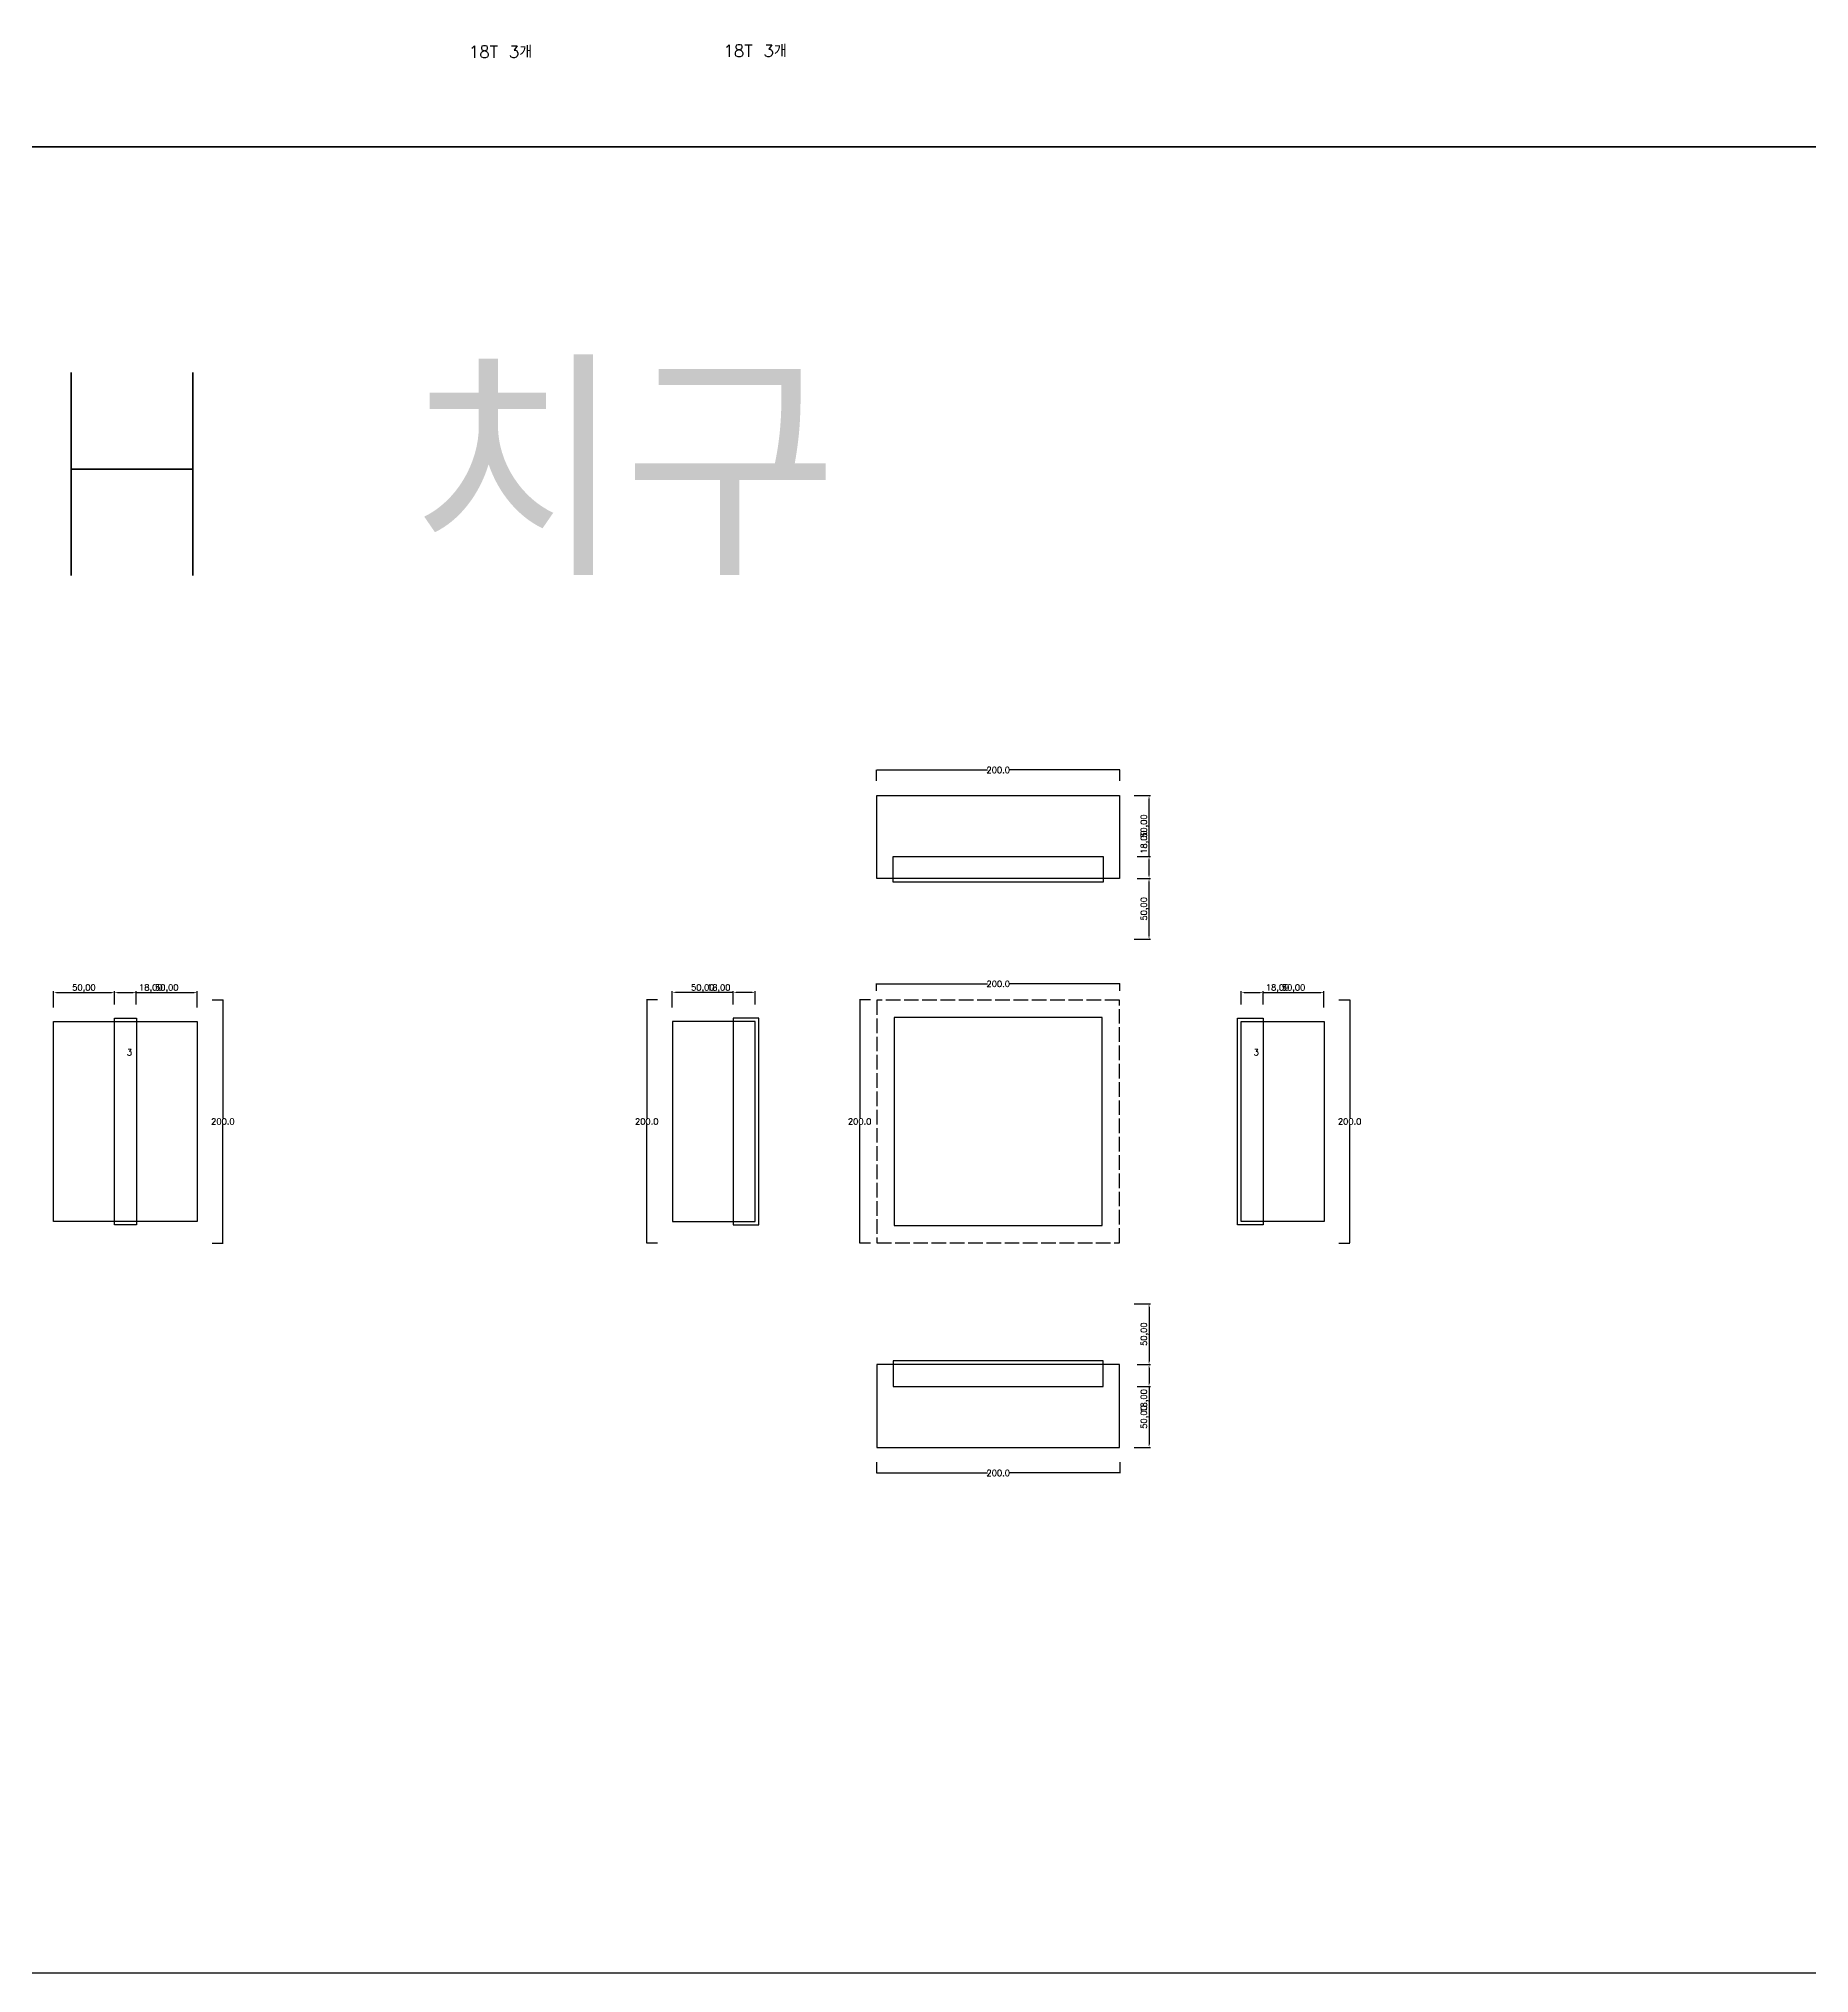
# Model space of a CAD drawing. Header units: millimetres. Extents: x 13291 to 28291, y 200 to 6643.
# Drawn here: x 23788 to 25243, y 200 to 1789 of the extents above; entities that cross this region are included whole.
import ezdxf

# ---------------------------------------------------------------- set-up
doc = ezdxf.new("R2010")
doc.units = ezdxf.units.MM
doc.linetypes.add('ACAD_ISO02W100', pattern=[15, 12, -3])
for name, color, linetype in [('TEXT', 3, 'Continuous'), ('치구', 7, 'Continuous'), ('치수', 7, 'Continuous')]:
    doc.layers.add(name, color=color, linetype=linetype)
doc.styles.get("Standard").update_dxf_attribs({"font": 'txt.shx', "bigfont": 'whgtxt.shx'})
doc.dimstyles.new('ISO-25', dxfattribs={"dimtxt": 2.5, "dimasz": 2.5, "dimexe": 1.25, "dimexo": 0.625, "dimtad": 1, "dimtxsty": 'Standard', "dimcen": 2.5, "dimadec": 0, "dimazin": 0, "dimtfac": 1, "dimtmove": 0, "dimatfit": 3, "dimfxl": 0, "dimarcsym": 0})
doc.dimstyles.get("Standard").update_dxf_attribs({"dimtxt": 7, "dimasz": 0.18, "dimexe": 0.18, "dimexo": 0.0625, "dimgap": 0.09, "dimtad": 0, "dimtih": 1, "dimtoh": 1, "dimdec": 1, "dimzin": 0, "dimdsep": 46, "dimtxsty": 'Standard', "dimcen": 0.09, "dimadec": 0, "dimazin": 0, "dimtfac": 1, "dimtdec": 1, "dimtofl": 0, "dimtmove": 0, "dimatfit": 3, "dimfxl": 0, "dimtolj": 1, "dimtzin": 0, "dimarcsym": 0})

# ---------------------------------------------------------------- blocks, each defined once
blk = doc.blocks.new('*D295')
at = {"layer": 'Defpoints', "color": 0}
for p in [(23850.4, 1005.1), (23800.4, 992.1), (23850.4, 994.6)]:
    blk.add_point(p, dxfattribs=at)
at = {"layer": '치수', "color": 0, "lineweight": -2}
for p, q in [((23800.4, 992.8), (23800.4, 1006.3)), ((23802.9, 1005.1), (23847.9, 1005.1)), ((23850.4, 995.3), (23850.4, 1006.3))]:
    blk.add_line(p, q, dxfattribs=at)
at = {"layer": '치수', "color": 0}
for points in [[(23802.9, 1005.5), (23802.9, 1004.7), (23800.4, 1005.1)], [(23847.9, 1005.5), (23847.9, 1004.7), (23850.4, 1005.1)]]:
    blk.add_solid(points, dxfattribs=at)
at = {"layer": '치수', "color": 0, "insert": (23825.4, 1008.6), "char_height": 5, "attachment_point": 5}
blk.add_mtext('50,00', dxfattribs=at)
blk = doc.blocks.new('*D299')
at = {"layer": 'Defpoints', "color": 0, "linetype": 'Continuous'}
for p in [(23930.6, 999.3), (23930.6, 799.3), (23939.5, 799.3)]:
    blk.add_point(p, dxfattribs=at)
at = {"layer": '치수', "color": 0, "linetype": 'Continuous', "lineweight": -2}
for p, q in [((23930.6, 999.3), (23939.7, 999.3)), ((23939.5, 999.1), (23939.5, 901.9)), ((23939.5, 799.5), (23939.5, 896.7)), ((23930.6, 799.3), (23939.7, 799.3))]:
    blk.add_line(p, q, dxfattribs=at)
at = {"layer": '치수', "color": 0, "linetype": 'Continuous'}
for points in [[(23939.4, 999.1), (23939.5, 999.1), (23939.5, 999.3)], [(23939.4, 799.5), (23939.5, 799.5), (23939.5, 799.3)]]:
    blk.add_solid(points, dxfattribs=at)
at = {"layer": '치수', "color": 0, "linetype": 'Continuous', "insert": (23939.5, 899.3), "char_height": 5, "attachment_point": 5}
blk.add_mtext('\\A1;200.0', dxfattribs=at)
blk = doc.blocks.new('*D300')
at = {"layer": 'Defpoints', "color": 0}
for p in [(23918.4, 1005.1), (23868.4, 994.6), (23918.4, 992.1)]:
    blk.add_point(p, dxfattribs=at)
at = {"layer": '치수', "color": 0, "lineweight": -2}
for p, q in [((23868.4, 995.3), (23868.4, 1006.3)), ((23870.9, 1005.1), (23915.9, 1005.1)), ((23918.4, 992.8), (23918.4, 1006.3))]:
    blk.add_line(p, q, dxfattribs=at)
at = {"layer": '치수', "color": 0}
for points in [[(23870.9, 1005.5), (23870.9, 1004.7), (23868.4, 1005.1)], [(23915.9, 1005.5), (23915.9, 1004.7), (23918.4, 1005.1)]]:
    blk.add_solid(points, dxfattribs=at)
at = {"layer": '치수', "color": 0, "insert": (23893.4, 1008.6), "char_height": 5, "attachment_point": 5}
blk.add_mtext('50,00', dxfattribs=at)
blk = doc.blocks.new('*D301')
at = {"layer": 'Defpoints', "color": 0}
for p in [(23868.4, 1005.1), (23850.4, 994.6), (23868.4, 994.6)]:
    blk.add_point(p, dxfattribs=at)
at = {"layer": '치수', "color": 0, "lineweight": -2}
for p, q in [((23850.4, 995.3), (23850.4, 1006.3)), ((23852.9, 1005.1), (23865.9, 1005.1)), ((23868.4, 995.3), (23868.4, 1006.3)), ((23868.4, 1005.1), (23889.7, 1005.1))]:
    blk.add_line(p, q, dxfattribs=at)
at = {"layer": '치수', "color": 0}
for points in [[(23852.9, 1005.5), (23852.9, 1004.7), (23850.4, 1005.1)], [(23865.9, 1005.5), (23865.9, 1004.7), (23868.4, 1005.1)]]:
    blk.add_solid(points, dxfattribs=at)
at = {"layer": '치수', "color": 0, "insert": (23880.3, 1008.6), "char_height": 5, "attachment_point": 5}
blk.add_mtext('18,00', dxfattribs=at)
blk = doc.blocks.new('*D306')
at = {"layer": 'Defpoints', "color": 0}
for p in [(24844, 1005.1), (24794, 994.6), (24844, 992.1)]:
    blk.add_point(p, dxfattribs=at)
at = {"layer": '치수', "color": 0, "lineweight": -2}
for p, q in [((24794, 995.3), (24794, 1006.3)), ((24796.5, 1005.1), (24841.5, 1005.1)), ((24844, 992.8), (24844, 1006.3))]:
    blk.add_line(p, q, dxfattribs=at)
at = {"layer": '치수', "color": 0}
for points in [[(24796.5, 1005.5), (24796.5, 1004.7), (24794, 1005.1)], [(24841.5, 1005.5), (24841.5, 1004.7), (24844, 1005.1)]]:
    blk.add_solid(points, dxfattribs=at)
at = {"layer": '치수', "color": 0, "insert": (24819, 1008.6), "char_height": 5, "attachment_point": 5}
blk.add_mtext('50,00', dxfattribs=at)
blk = doc.blocks.new('*D307')
at = {"layer": 'Defpoints', "color": 0}
for p in [(24794, 1005.1), (24776, 994.6), (24794, 994.6)]:
    blk.add_point(p, dxfattribs=at)
at = {"layer": '치수', "color": 0, "lineweight": -2}
for p, q in [((24776, 995.3), (24776, 1006.3)), ((24778.5, 1005.1), (24791.5, 1005.1)), ((24794, 995.3), (24794, 1006.3)), ((24794, 1005.1), (24815.3, 1005.1))]:
    blk.add_line(p, q, dxfattribs=at)
at = {"layer": '치수', "color": 0}
for points in [[(24778.5, 1005.5), (24778.5, 1004.7), (24776, 1005.1)], [(24791.5, 1005.5), (24791.5, 1004.7), (24794, 1005.1)]]:
    blk.add_solid(points, dxfattribs=at)
at = {"layer": '치수', "color": 0, "insert": (24805.9, 1008.6), "char_height": 5, "attachment_point": 5}
blk.add_mtext('18,00', dxfattribs=at)
blk = doc.blocks.new('*D308')
at = {"layer": 'Defpoints', "color": 0, "linetype": 'Continuous'}
for p in [(24856.2, 999.3), (24856.2, 799.3), (24865.1, 799.3)]:
    blk.add_point(p, dxfattribs=at)
at = {"layer": '치수', "color": 0, "linetype": 'Continuous', "lineweight": -2}
for p, q in [((24856.2, 999.3), (24865.2, 999.3)), ((24865.1, 999.1), (24865.1, 901.9)), ((24865.1, 799.5), (24865.1, 896.7)), ((24856.2, 799.3), (24865.2, 799.3))]:
    blk.add_line(p, q, dxfattribs=at)
at = {"layer": '치수', "color": 0, "linetype": 'Continuous'}
for points in [[(24865, 999.1), (24865.1, 999.1), (24865.1, 999.3)], [(24865, 799.5), (24865.1, 799.5), (24865.1, 799.3)]]:
    blk.add_solid(points, dxfattribs=at)
at = {"layer": '치수', "color": 0, "linetype": 'Continuous', "insert": (24865.1, 899.3), "char_height": 5, "attachment_point": 5}
blk.add_mtext('\\A1;200.0', dxfattribs=at)
blk = doc.blocks.new('*D309')
at = {"layer": 'Defpoints', "color": 0}
for p in [(24687.4, 749.6), (24689.9, 699.6), (24700.3, 699.6)]:
    blk.add_point(p, dxfattribs=at)
at = {"layer": '치수', "color": 0, "lineweight": -2}
for p, q in [((24688, 749.6), (24701.6, 749.6)), ((24700.3, 747.1), (24700.3, 702.1)), ((24690.5, 699.6), (24701.6, 699.6))]:
    blk.add_line(p, q, dxfattribs=at)
at = {"layer": '치수', "color": 0}
for points in [[(24699.9, 747.1), (24700.7, 747.1), (24700.3, 749.6)], [(24699.9, 702.1), (24700.7, 702.1), (24700.3, 699.6)]]:
    blk.add_solid(points, dxfattribs=at)
at = {"layer": '치수', "color": 0, "insert": (24696.8, 724.6), "char_height": 5, "attachment_point": 5, "rotation": 90}
blk.add_mtext('50,00', dxfattribs=at)
blk = doc.blocks.new('*D310')
at = {"layer": 'Defpoints', "color": 0}
for p in [(24689.9, 699.6), (24689.9, 681.6), (24700.3, 681.6)]:
    blk.add_point(p, dxfattribs=at)
at = {"layer": '치수', "color": 0, "lineweight": -2}
for p, q in [((24690.5, 699.6), (24701.6, 699.6)), ((24700.3, 697.1), (24700.3, 684.1)), ((24690.5, 681.6), (24701.6, 681.6)), ((24700.3, 681.6), (24700.3, 660.4))]:
    blk.add_line(p, q, dxfattribs=at)
at = {"layer": '치수', "color": 0}
for points in [[(24699.9, 697.1), (24700.7, 697.1), (24700.3, 699.6)], [(24699.9, 684.1), (24700.7, 684.1), (24700.3, 681.6)]]:
    blk.add_solid(points, dxfattribs=at)
at = {"layer": '치수', "color": 0, "insert": (24696.8, 669.8), "char_height": 5, "attachment_point": 5, "rotation": 90}
blk.add_mtext('18,00', dxfattribs=at)
blk = doc.blocks.new('*D311')
at = {"layer": 'Defpoints', "color": 0}
for p in [(24687.4, 1166.9), (24700.3, 1166.9), (24689.9, 1116.9)]:
    blk.add_point(p, dxfattribs=at)
at = {"layer": '치수', "color": 0, "lineweight": -2}
for p, q in [((24688, 1166.9), (24701.6, 1166.9)), ((24700.3, 1119.4), (24700.3, 1164.4)), ((24690.5, 1116.9), (24701.6, 1116.9))]:
    blk.add_line(p, q, dxfattribs=at)
at = {"layer": '치수', "color": 0}
for points in [[(24699.9, 1164.4), (24700.7, 1164.4), (24700.3, 1166.9)], [(24699.9, 1119.4), (24700.7, 1119.4), (24700.3, 1116.9)]]:
    blk.add_solid(points, dxfattribs=at)
at = {"layer": '치수', "color": 0, "insert": (24696.8, 1141.9), "char_height": 5, "attachment_point": 5, "rotation": 90}
blk.add_mtext('50,00', dxfattribs=at)
blk = doc.blocks.new('*D312')
at = {"layer": 'Defpoints', "color": 0}
for p in [(24689.9, 1098.9), (24700.3, 1098.9), (24687.4, 1048.9)]:
    blk.add_point(p, dxfattribs=at)
at = {"layer": '치수', "color": 0, "lineweight": -2}
for p, q in [((24690.5, 1098.9), (24701.6, 1098.9)), ((24700.3, 1051.4), (24700.3, 1096.4)), ((24688, 1048.9), (24701.6, 1048.9))]:
    blk.add_line(p, q, dxfattribs=at)
at = {"layer": '치수', "color": 0}
for points in [[(24699.9, 1096.4), (24700.7, 1096.4), (24700.3, 1098.9)], [(24699.9, 1051.4), (24700.7, 1051.4), (24700.3, 1048.9)]]:
    blk.add_solid(points, dxfattribs=at)
at = {"layer": '치수', "color": 0, "insert": (24696.8, 1073.9), "char_height": 5, "attachment_point": 5, "rotation": 90}
blk.add_mtext('50,00', dxfattribs=at)
blk = doc.blocks.new('*D313')
at = {"layer": 'Defpoints', "color": 0, "linetype": 'Continuous'}
for p in [(24476.4, 1006.4), (24676.4, 1012.3), (24676.4, 1006.4)]:
    blk.add_point(p, dxfattribs=at)
at = {"layer": '치수', "color": 0, "linetype": 'Continuous', "lineweight": -2}
for p, q in [((24476.4, 1006.5), (24476.4, 1012.5)), ((24476.6, 1012.3), (24567.5, 1012.3)), ((24676.2, 1012.3), (24585.2, 1012.3)), ((24676.4, 1006.5), (24676.4, 1012.5))]:
    blk.add_line(p, q, dxfattribs=at)
at = {"layer": '치수', "color": 0, "linetype": 'Continuous'}
for points in [[(24476.6, 1012.3), (24476.6, 1012.3), (24476.4, 1012.3)], [(24676.2, 1012.3), (24676.2, 1012.3), (24676.4, 1012.3)]]:
    blk.add_solid(points, dxfattribs=at)
at = {"layer": '치수', "color": 0, "linetype": 'Continuous', "insert": (24576.4, 1012.3), "char_height": 5, "attachment_point": 5}
blk.add_mtext('\\A1;200.0', dxfattribs=at)
blk = doc.blocks.new('*D314')
at = {"layer": 'Defpoints', "color": 0, "linetype": 'Continuous'}
for p in [(24471.5, 999.3), (24462.6, 799.3), (24471.5, 799.3)]:
    blk.add_point(p, dxfattribs=at)
at = {"layer": '치수', "color": 0, "linetype": 'Continuous', "lineweight": -2}
for p, q in [((24471.4, 999.3), (24462.4, 999.3)), ((24462.6, 999.1), (24462.6, 901.9)), ((24462.6, 799.5), (24462.6, 896.7)), ((24471.4, 799.3), (24462.4, 799.3))]:
    blk.add_line(p, q, dxfattribs=at)
at = {"layer": '치수', "color": 0, "linetype": 'Continuous'}
for points in [[(24462.5, 999.1), (24462.6, 999.1), (24462.6, 999.3)], [(24462.5, 799.5), (24462.6, 799.5), (24462.6, 799.3)]]:
    blk.add_solid(points, dxfattribs=at)
at = {"layer": '치수', "color": 0, "linetype": 'Continuous', "insert": (24462.6, 899.3), "char_height": 5, "attachment_point": 5}
blk.add_mtext('\\A1;200.0', dxfattribs=at)
blk = doc.blocks.new('*D315')
at = {"layer": 'Defpoints', "color": 0}
for p in [(24358.7, 1005.1), (24358.7, 994.6), (24376.7, 994.6)]:
    blk.add_point(p, dxfattribs=at)
at = {"layer": '치수', "color": 0, "lineweight": -2}
for p, q in [((24358.7, 1005.1), (24337.5, 1005.1)), ((24358.7, 995.3), (24358.7, 1006.3)), ((24374.2, 1005.1), (24361.2, 1005.1)), ((24376.7, 995.3), (24376.7, 1006.3))]:
    blk.add_line(p, q, dxfattribs=at)
at = {"layer": '치수', "color": 0}
for points in [[(24361.2, 1005.5), (24361.2, 1004.7), (24358.7, 1005.1)], [(24374.2, 1005.5), (24374.2, 1004.7), (24376.7, 1005.1)]]:
    blk.add_solid(points, dxfattribs=at)
at = {"layer": '치수', "color": 0, "insert": (24346.8, 1008.6), "char_height": 5, "attachment_point": 5}
blk.add_mtext('18,00', dxfattribs=at)
blk = doc.blocks.new('*D316')
at = {"layer": 'Defpoints', "color": 0}
for p in [(24689.9, 1116.9), (24700.3, 1116.9), (24689.9, 1098.9)]:
    blk.add_point(p, dxfattribs=at)
at = {"layer": '치수', "color": 0, "lineweight": -2}
for p, q in [((24700.3, 1116.9), (24700.3, 1138.2)), ((24690.5, 1116.9), (24701.6, 1116.9)), ((24700.3, 1101.4), (24700.3, 1114.4)), ((24690.5, 1098.9), (24701.6, 1098.9))]:
    blk.add_line(p, q, dxfattribs=at)
at = {"layer": '치수', "color": 0}
for points in [[(24699.9, 1114.4), (24700.7, 1114.4), (24700.3, 1116.9)], [(24699.9, 1101.4), (24700.7, 1101.4), (24700.3, 1098.9)]]:
    blk.add_solid(points, dxfattribs=at)
at = {"layer": '치수', "color": 0, "insert": (24696.8, 1128.8), "char_height": 5, "attachment_point": 5, "rotation": 90}
blk.add_mtext('18,00', dxfattribs=at)
blk = doc.blocks.new('*D317')
at = {"layer": 'Defpoints', "color": 0, "linetype": 'Continuous'}
for p in [(24476.4, 1188), (24476.4, 1179.1), (24676.4, 1179.1)]:
    blk.add_point(p, dxfattribs=at)
at = {"layer": '치수', "color": 0, "linetype": 'Continuous', "lineweight": -2}
for p, q in [((24476.4, 1179.1), (24476.4, 1188.2)), ((24476.6, 1188), (24567.5, 1188)), ((24676.2, 1188), (24585.2, 1188)), ((24676.4, 1179.1), (24676.4, 1188.2))]:
    blk.add_line(p, q, dxfattribs=at)
at = {"layer": '치수', "color": 0, "linetype": 'Continuous'}
for points in [[(24476.6, 1188), (24476.6, 1188), (24476.4, 1188)], [(24676.2, 1188), (24676.2, 1188), (24676.4, 1188)]]:
    blk.add_solid(points, dxfattribs=at)
at = {"layer": '치수', "color": 0, "linetype": 'Continuous', "insert": (24576.4, 1188), "char_height": 5, "attachment_point": 5}
blk.add_mtext('\\A1;200.0', dxfattribs=at)
blk = doc.blocks.new('*D318')
at = {"layer": 'Defpoints', "color": 0, "linetype": 'Continuous'}
for p in [(24476.4, 619.5), (24476.4, 610.6), (24676.4, 619.5)]:
    blk.add_point(p, dxfattribs=at)
at = {"layer": '치수', "color": 0, "linetype": 'Continuous', "lineweight": -2}
for p, q in [((24476.4, 619.4), (24476.4, 610.4)), ((24476.6, 610.6), (24567.5, 610.6)), ((24676.2, 610.6), (24585.2, 610.6)), ((24676.4, 619.4), (24676.4, 610.4))]:
    blk.add_line(p, q, dxfattribs=at)
at = {"layer": '치수', "color": 0, "linetype": 'Continuous'}
for points in [[(24476.6, 610.6), (24476.6, 610.6), (24476.4, 610.6)], [(24676.2, 610.6), (24676.2, 610.6), (24676.4, 610.6)]]:
    blk.add_solid(points, dxfattribs=at)
at = {"layer": '치수', "color": 0, "linetype": 'Continuous', "insert": (24576.4, 610.6), "char_height": 5, "attachment_point": 5}
blk.add_mtext('\\A1;200.0', dxfattribs=at)
blk = doc.blocks.new('*D319')
at = {"layer": 'Defpoints', "color": 0}
for p in [(24689.9, 681.6), (24687.4, 631.6), (24700.3, 631.6)]:
    blk.add_point(p, dxfattribs=at)
at = {"layer": '치수', "color": 0, "lineweight": -2}
for p, q in [((24690.5, 681.6), (24701.6, 681.6)), ((24700.3, 679.1), (24700.3, 634.1)), ((24688, 631.6), (24701.6, 631.6))]:
    blk.add_line(p, q, dxfattribs=at)
at = {"layer": '치수', "color": 0}
for points in [[(24699.9, 679.1), (24700.7, 679.1), (24700.3, 681.6)], [(24699.9, 634.1), (24700.7, 634.1), (24700.3, 631.6)]]:
    blk.add_solid(points, dxfattribs=at)
at = {"layer": '치수', "color": 0, "insert": (24696.8, 656.6), "char_height": 5, "attachment_point": 5, "rotation": 90}
blk.add_mtext('50,00', dxfattribs=at)
blk = doc.blocks.new('*D320')
at = {"layer": 'Defpoints', "color": 0, "linetype": 'Continuous'}
for p in [(24296.6, 999.3), (24287.7, 799.3), (24296.6, 799.3)]:
    blk.add_point(p, dxfattribs=at)
at = {"layer": '치수', "color": 0, "linetype": 'Continuous', "lineweight": -2}
for p, q in [((24296.5, 999.3), (24287.5, 999.3)), ((24287.7, 999.1), (24287.7, 901.9)), ((24287.7, 799.5), (24287.7, 896.7)), ((24296.5, 799.3), (24287.5, 799.3))]:
    blk.add_line(p, q, dxfattribs=at)
at = {"layer": '치수', "color": 0, "linetype": 'Continuous'}
for points in [[(24287.7, 999.1), (24287.7, 999.1), (24287.7, 999.3)], [(24287.7, 799.5), (24287.7, 799.5), (24287.7, 799.3)]]:
    blk.add_solid(points, dxfattribs=at)
at = {"layer": '치수', "color": 0, "linetype": 'Continuous', "insert": (24287.7, 899.3), "char_height": 5, "attachment_point": 5}
blk.add_mtext('\\A1;200.0', dxfattribs=at)
blk = doc.blocks.new('*D321')
at = {"layer": 'Defpoints', "color": 0}
for p in [(24308.7, 1005.1), (24308.7, 992.1), (24358.7, 994.6)]:
    blk.add_point(p, dxfattribs=at)
at = {"layer": '치수', "color": 0, "lineweight": -2}
for p, q in [((24308.7, 992.8), (24308.7, 1006.3)), ((24356.2, 1005.1), (24311.2, 1005.1)), ((24358.7, 995.3), (24358.7, 1006.3))]:
    blk.add_line(p, q, dxfattribs=at)
at = {"layer": '치수', "color": 0}
for points in [[(24311.2, 1005.5), (24311.2, 1004.7), (24308.7, 1005.1)], [(24356.2, 1005.5), (24356.2, 1004.7), (24358.7, 1005.1)]]:
    blk.add_solid(points, dxfattribs=at)
at = {"layer": '치수', "color": 0, "insert": (24333.7, 1008.6), "char_height": 5, "attachment_point": 5}
blk.add_mtext('50,00', dxfattribs=at)

msp = doc.modelspace()

# ---------------------------------------------------------------- linework, layer by layer
at = {"layer": 'TEXT', "color": 6}
for points in [[(22291.441, 1699.699), (22291.441, 3199.699), (25291.441, 3199.699), (25291.441, 1699.699)], [(22291.441, 199.699), (22291.441, 1699.699), (25291.441, 1699.699), (25291.441, 199.699)]]:
    msp.add_lwpolyline(points, close=True, dxfattribs=at)
at = {"layer": '치구'}
for points in [[(24676.021, 1166.942), (24676.021, 1098.942), (24476.721, 1098.942), (24476.721, 1166.942)], [(23800.43, 981.542), (23918.43, 981.542), (23918.43, 817.042), (23800.43, 817.042)], [(24376.721, 981.542), (24308.721, 981.542), (24308.721, 817.042), (24376.721, 817.042)], [(24490.971, 984.692), (24490.971, 813.892), (24661.771, 813.892), (24661.771, 984.692)], [(24776.021, 981.542), (24844.021, 981.542), (24844.021, 817.042), (24776.021, 817.042)], [(24676.021, 631.642), (24676.021, 699.642), (24476.721, 699.642), (24476.721, 631.642)]]:
    msp.add_lwpolyline(points, close=True, dxfattribs=at)
at = {"layer": '치구', "color": 1}
for points in [[(24490.221, 1095.942), (24490.221, 1116.942), (24662.521, 1116.942), (24662.521, 1095.942)], [(23868.43, 814.442), (23850.43, 814.442), (23850.43, 984.142), (23868.43, 984.142)], [(24358.721, 814.442), (24379.721, 814.442), (24379.721, 984.142), (24358.721, 984.142)], [(24794.021, 814.442), (24773.021, 814.442), (24773.021, 984.142), (24794.021, 984.142)], [(24490.221, 702.642), (24490.221, 681.642), (24662.521, 681.642), (24662.521, 702.642)]]:
    msp.add_lwpolyline(points, close=True, dxfattribs=at)
at = {"layer": '치구', "color": 6, "linetype": 'ACAD_ISO02W100'}
msp.add_lwpolyline([(24476.721, 998.942), (24476.721, 799.642), (24676.021, 799.642), (24676.021, 998.942)], close=True, dxfattribs=at)

# ---------------------------------------------------------------- texts
for p in [(24141.53, 1772.847), (24350.682, 1773.662)]:
    msp.add_text('18T 3개', height=10).set_placement(p)
at = {"layer": 'TEXT', "linetype": 'Continuous'}
msp.add_text('H 치구', height=166.6667, dxfattribs=at).set_placement((23786.349, 1347.842))
at = {"layer": 'TEXT', "color": 1}
for p in [(23860.632, 953.583), (24786.224, 953.583)]:
    msp.add_text('3', height=5, dxfattribs=at).set_placement(p)

# ---------------------------------------------------------------- dimensions: what is measured, and where the dimension line sits
at = {"layer": '치수', "color": 4, "linetype": 'Continuous'}
for base, p1, p2, picture, middle in [((24476.371, 1187.983), (24676.371, 1179.078), (24476.371, 1179.078), '*D317', (24576.371, 1187.983)), ((24676.371, 1012.282), (24476.371, 1006.398), (24676.371, 1006.398), '*D313', (24576.371, 1012.282)), ((24476.371, 610.601), (24676.371, 619.506), (24476.371, 619.506), '*D318', (24576.371, 610.601))]:
    dim = msp.add_linear_dim(base=base, p1=p1, p2=p2, dimstyle='Standard', override={"dimtxt": 5}, dxfattribs=at)
    dim.commit()
    dim.dimension.update_dxf_attribs({"geometry": picture, "text_midpoint": middle})
at = {"layer": '치수', "color": 4}
for base, p1, p2, angle, picture, middle in [((24700.319, 1166.942), (24689.861, 1116.942), (24687.361, 1166.942), 90, '*D311', (24696.777, 1141.942)), ((24700.319, 1116.942), (24689.861, 1098.942), (24689.861, 1116.942), 90, '*D316', (24696.777, 1128.817)), ((24700.319, 1098.942), (24687.361, 1048.942), (24689.861, 1098.942), 90, '*D312', (24696.777, 1073.942)), ((24308.721, 1005.1), (24358.721, 994.642), (24308.721, 992.142), 180, '*D321', (24333.721, 1008.641)), ((24358.721, 1005.1), (24376.721, 994.642), (24358.721, 994.642), 180, '*D315', (24346.846, 1008.641)), ((24700.319, 699.642), (24687.361, 749.642), (24689.861, 699.642), 270, '*D309', (24696.777, 724.642)), ((24700.319, 681.642), (24689.861, 699.642), (24689.861, 681.642), 270, '*D310', (24696.777, 669.767)), ((24700.319, 631.642), (24689.861, 681.642), (24687.361, 631.642), 270, '*D319', (24696.777, 656.642))]:
    dim = msp.add_linear_dim(base=base, p1=p1, p2=p2, angle=angle, dimstyle='ISO-25', override={"dimtxt": 5, "dimzin": 0}, dxfattribs=at)
    dim.commit()
    dim.dimension.update_dxf_attribs({"geometry": picture, "text_midpoint": middle})
for base, p1, p2, picture, middle in [((23850.43, 1005.1), (23800.43, 992.142), (23850.43, 994.642), '*D295', (23825.43, 1008.641)), ((23868.43, 1005.1), (23850.43, 994.642), (23868.43, 994.642), '*D301', (23880.305, 1008.641)), ((23918.43, 1005.1), (23868.43, 994.642), (23918.43, 992.142), '*D300', (23893.43, 1008.641)), ((24794.021, 1005.1), (24776.021, 994.642), (24794.021, 994.642), '*D307', (24805.896, 1008.641)), ((24844.021, 1005.1), (24794.021, 994.642), (24844.021, 992.142), '*D306', (24819.021, 1008.641))]:
    dim = msp.add_linear_dim(base=base, p1=p1, p2=p2, dimstyle='ISO-25', override={"dimtxt": 5, "dimzin": 0}, dxfattribs=at)
    dim.commit()
    dim.dimension.update_dxf_attribs({"geometry": picture, "text_midpoint": middle})
at = {"layer": '치수', "color": 4, "linetype": 'Continuous'}
for base, p1, p2, picture, middle in [((23939.47, 799.292), (23930.565, 999.292), (23930.565, 799.292), '*D299', (23939.47, 899.292)), ((24287.681, 799.292), (24296.585, 999.292), (24296.585, 799.292), '*D320', (24287.681, 899.292)), ((24462.575, 799.292), (24471.48, 999.292), (24471.48, 799.292), '*D314', (24462.575, 899.292)), ((24865.062, 799.292), (24856.157, 999.292), (24856.157, 799.292), '*D308', (24865.062, 899.292))]:
    dim = msp.add_linear_dim(base=base, p1=p1, p2=p2, angle=90, dimstyle='Standard', override={"dimtxt": 5}, dxfattribs=at)
    dim.commit()
    dim.dimension.update_dxf_attribs({"geometry": picture, "text_midpoint": middle})

doc.saveas('drawing.dxf')
